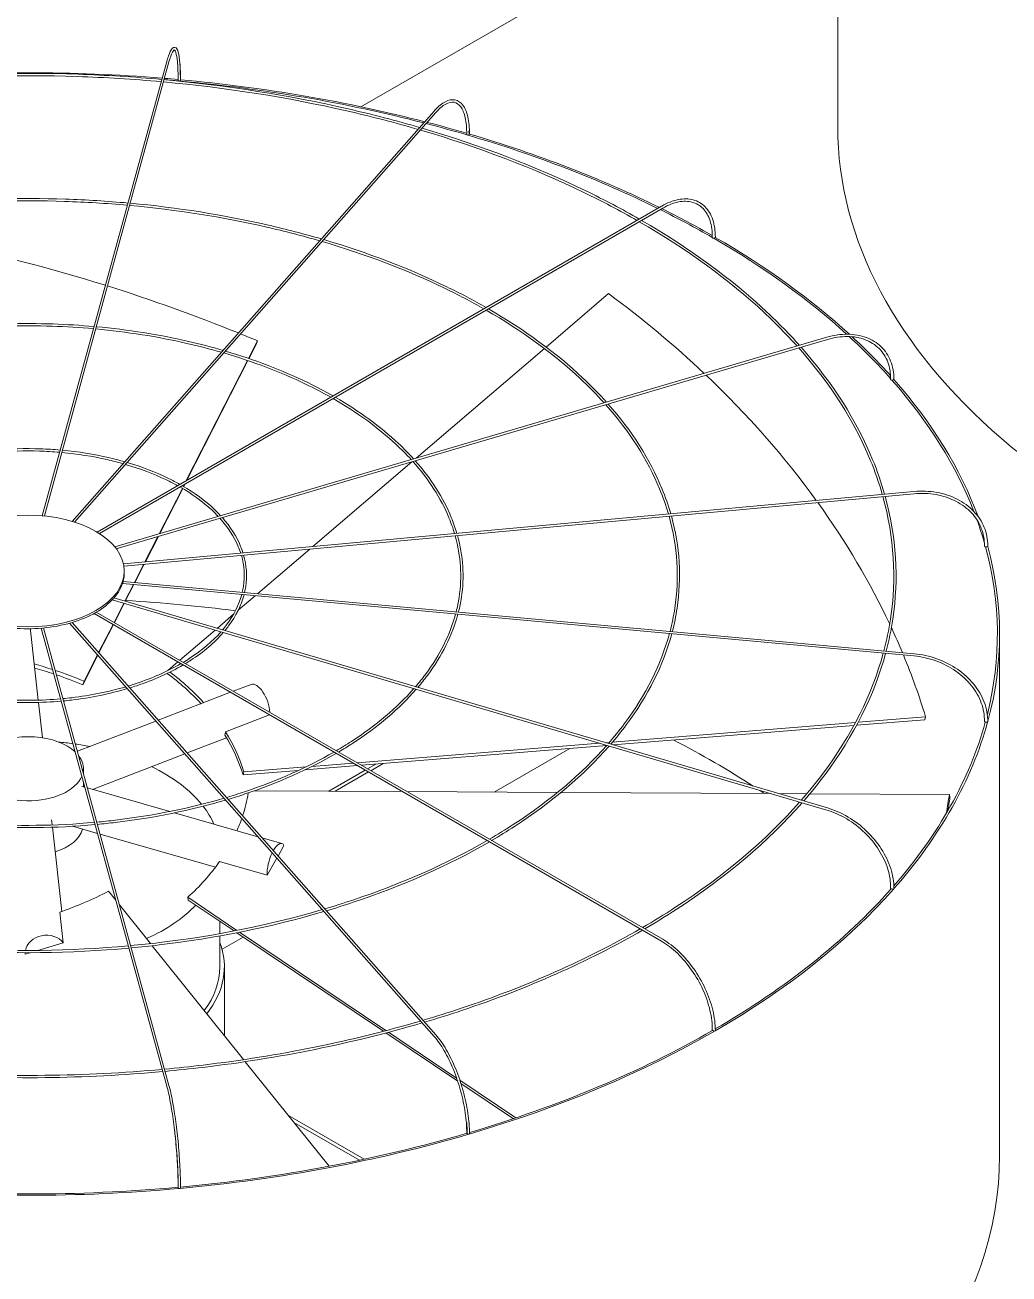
# Model space of a CAD drawing. Header units: millimetres. Extents: x -312439 to 477422, y -331570 to 212570.
# Drawn here: x 398142.4 to 398408, y 106753.4 to 107090.3 of the extents above; entities that cross this region are included whole.
import ezdxf

# ---------------------------------------------------------------- set-up
doc = ezdxf.new("R2010")
doc.units = ezdxf.units.MM

msp = doc.modelspace()

# ---------------------------------------------------------------- linework, layer by layer
at = {"color": 3, "linetype": 'Continuous', "lineweight": 0, "extrusion": (0, 0.816497, 0.57735)}
for p, q in [((398361.742, 107062.852), (398361.742, 107203.592)), ((398361.742, 107142.533), (398233.067, 107068.243)), ((398405.418, 106785.277), (398405.418, 106926.017))]:
    msp.add_line(p, q, dxfattribs=at)
at = {"color": 0, "linetype": 'Continuous', "lineweight": 0, "extrusion": (0, 0.816497, 0.57735)}
for p, q in [((398147.06, 106957.936), (398180.681, 107080.494)), ((398181.272, 107080.332), (398147.679, 106957.877)), ((398252.82, 107067.095), (398155.139, 106956.41)), ((398155.78, 106956.211), (398253.28, 107066.69)), ((398161.889, 106953.5), (398314.206, 107041.44)), ((398162.48, 106953.134), (398314.513, 107040.909)), ((398299.916, 107017.837), (398283.058, 107003.433)), ((398166.65, 106949.541), (398358.817, 107006.071)), ((398167.059, 106949.023), (398358.99, 107005.484)), ((398202.768, 107000.356), (398205.186, 107005.097)), ((398204.816, 107004.13), (398205.186, 107005.097)), ((398204.816, 107004.13), (398202.872, 107000.321)), ((398282.581, 107003.026), (398247.986, 106973.468)), ((398185.952, 106967.392), (398202.487, 106999.805)), ((398202.591, 106999.77), (398186.126, 106967.493)), ((398246.847, 106972.494), (398220.097, 106949.639)), ((398168.995, 106944.966), (398382.294, 106964.471)), ((398178.645, 106953.069), (398184.885, 106965.302)), ((398184.98, 106965.246), (398178.79, 106953.112)), ((398185.164, 106965.849), (398185.44, 106966.39)), ((398185.614, 106966.49), (398185.259, 106965.793)), ((398382.349, 106963.861), (398169.109, 106944.362)), ((398174.781, 106945.495), (398178.262, 106952.318)), ((398178.406, 106952.361), (398174.91, 106945.507)), ((398219.291, 106948.95), (398205.206, 106936.916)), ((398171.956, 106939.957), (398174.452, 106944.85)), ((398174.581, 106944.862), (398172.073, 106939.946)), ((398169.211, 106942.527), (398169.211, 106943.028)), ((398168.727, 106939.637), (398382.294, 106920.108)), ((398382.349, 106920.718), (398168.908, 106940.235)), ((398169.365, 106934.878), (398171.656, 106939.369)), ((398171.774, 106939.358), (398169.472, 106934.846)), ((398358.817, 106878.507), (398165.961, 106935.241)), ((398166.42, 106935.744), (398358.99, 106879.095)), ((398166.446, 106929.155), (398169.082, 106934.322)), ((398169.189, 106934.291), (398166.541, 106929.101)), ((398204.556, 106936.361), (398199.95, 106932.425)), ((398314.206, 106843.139), (398161.039, 106931.57)), ((398161.659, 106931.919), (398314.513, 106843.669)), ((398198.688, 106931.347), (398194.251, 106927.557)), ((398146.798, 106927.596), (398180.681, 106804.085)), ((398147.418, 106927.652), (398181.272, 106804.247)), ((398252.82, 106817.484), (398154.452, 106928.946)), ((398155.103, 106929.134), (398253.28, 106817.889)), ((398162.284, 106920.997), (398166.167, 106928.609)), ((398166.262, 106928.554), (398162.362, 106920.909)), ((398143.898, 106927.013), (398145.992, 106908.18)), ((398193.696, 106927.082), (398184.156, 106918.931)), ((398162.063, 106920.323), (398157.98, 106912.32)), ((398158.351, 106913.287), (398161.985, 106920.411)), ((398183.662, 106918.509), (398180.957, 106916.198)), ((398180.943, 106916.146), (398180.957, 106916.198)), ((398157.98, 106912.32), (398158.351, 106913.287)), ((398203.418, 106912.421), (398198.624, 106910.577)), ((398146.06, 106907.57), (398147.121, 106898.024)), ((398197.889, 106910.295), (398178.359, 106902.782)), ((398196.524, 106899.645), (398208.413, 106904.219)), ((398177.749, 106902.548), (398156.543, 106894.391)), ((398300.96, 106896.852), (398366.521, 106902.155)), ((398366.093, 106901.362), (398301.151, 106896.109)), ((398385.231, 106902.91), (398366.822, 106901.421)), ((398367.245, 106902.213), (398385.437, 106903.685)), ((398385.231, 106902.91), (398385.437, 106903.685)), ((398196.822, 106898.039), (398186.163, 106893.939)), ((398185.553, 106893.705), (398160.604, 106884.108)), ((398232.051, 106891.278), (398297.428, 106896.566)), ((398299.382, 106895.966), (398233.203, 106890.613)), ((398289.423, 106895.161), (398269.041, 106883.394)), ((398299.13, 106896.704), (398300.094, 106896.782)), ((398232.128, 106890.527), (398217.998, 106889.384)), ((398219.858, 106890.292), (398230.976, 106891.192)), ((398237.046, 106890.924), (398234.855, 106889.659)), ((398235.721, 106889.159), (398239.061, 106891.087)), ((398158.169, 106889.681), (398158.169, 106888.462)), ((398216.26, 106889.243), (398201.273, 106888.031)), ((398201.273, 106888.031), (398201.479, 106888.806)), ((398201.479, 106888.806), (398218.194, 106890.158)), ((398234.243, 106889.306), (398224.432, 106883.642)), ((398226.148, 106883.632), (398235.109, 106888.806)), ((398158.569, 106884.689), (398157.779, 106884.915)), ((398158.169, 106886.147), (398158.169, 106884.804)), ((398181.476, 106878.145), (398159.258, 106884.493)), ((398244.244, 106883.531), (398204.348, 106883.753)), ((398286.103, 106883.299), (398245.481, 106883.525)), ((398343.616, 106882.979), (398287.064, 106883.293)), ((398353.388, 106882.924), (398345.828, 106882.966)), ((398391.849, 106882.711), (398354.184, 106882.92)), ((398392.014, 106881.949), (398391.849, 106882.711)), ((398205.289, 106871.342), (398182.753, 106877.78)), ((398149.735, 106874.516), (398149.579, 106875.92)), ((398152.331, 106851.171), (398149.803, 106873.905)), ((398161.991, 106872.214), (398155.195, 106874.156)), ((398193.802, 106863.127), (398162.68, 106872.017)), ((398211.71, 106869.508), (398206.381, 106871.03)), ((398212.305, 106868.946), (398210.701, 106866.136)), ((398207.749, 106860.963), (398194.897, 106864.634)), ((398210.38, 106865.573), (398207.749, 106860.963)), ((398166.929, 106854.215), (398164.972, 106856.655)), ((398186.486, 106854.24), (398186.322, 106855.001)), ((398186.322, 106855.001), (398199.606, 106846.074)), ((398198.855, 106845.928), (398186.486, 106854.24)), ((398152.738, 106842.727), (398151.819, 106850.988)), ((398176.318, 106842.508), (398167.894, 106853.012)), ((398194.993, 106845.209), (398194.993, 106848.523)), ((398194.993, 106836.238), (398194.993, 106844.587)), ((398201.301, 106844.284), (398195.578, 106840.979)), ((398239.128, 106818.864), (398199.575, 106845.444)), ((398200.323, 106845.591), (398239.825, 106819.046)), ((398142.443, 106840.063), (398142.485, 106839.68)), ((398142.485, 106839.68), (398143.774, 106840.063)), ((398145.875, 106840.687), (398152.738, 106842.727)), ((398201.411, 106811.22), (398176.771, 106841.943)), ((398196.218, 106817.695), (398196.218, 106836.238)), ((398259.173, 106805.393), (398239.807, 106818.408)), ((398240.502, 106818.591), (398258.885, 106806.238)), ((398224.483, 106782.451), (398201.854, 106810.667)), ((398259.772, 106805.641), (398274.864, 106795.5)), ((398274.218, 106795.283), (398260.046, 106804.807)), ((398233.931, 106784.35), (398213.499, 106796.147)), ((398214.993, 106794.284), (398232.664, 106784.082))]:
    msp.add_line(p, q, dxfattribs=at)
at = {"color": 0, "linetype": 'Continuous', "lineweight": 0}
for centre, major_axis, ratio, start_param, end_param in [((398143.193, 106926.017), (-262.225, 0), 0.5773503, 4.5737285, 4.8518651), ((398143.193, 106926.017), (-261.613, 0), 0.5773503, 4.556469, 4.5713736), ((398143.193, 106926.017), (-262.225, 0), 0.5773503, 4.5571855, 4.5713361), ((398184.082, 107075.524), (0.306, 0), 0.5773503, 5.7174869, 6.2831853), ((398143.193, 106926.017), (-262.225, 0), 0.5773503, 4.2917243, 4.5546375), ((398184.034, 107075.349), (0.306, -0.001), 0.5647458, 3.1415927, 4.5569919), ((398184.034, 107075.349), (0.306, -0.001), 0.5647458, 4.5569919, 6.1277883), ((398143.193, 106926.017), (-261.613, 0), 0.5773503, 4.2918428, 4.5551023), ((398143.193, 106926.017), (-261.613, 0), 0.5773503, 4.242585, 4.2890574), ((398143.193, 106926.017), (-262.225, 0), 0.5773503, 4.2438111, 4.2889455), ((398261.924, 107060.737), (0.306, -0.003), 0.5659728, 3.1415927, 4.2460434), ((398261.924, 107060.737), (0.306, -0.003), 0.5659728, 4.2460434, 5.8168397), ((398143.193, 106926.017), (-261.613, 0), 0.5773503, 4.0051997, 4.2408431), ((398262.063, 107060.895), (0.306, 0), 0.5773503, 5.290332, 6.2831853), ((398143.193, 106926.017), (-262.225, 0), 0.5773503, 4.0050166, 4.2406095), ((398143.193, 106926.017), (-261.613, 0), 0.5773503, 3.9286416, 4.0018792), ((398143.193, 106926.017), (-262.225, 0), 0.5773503, 3.9309746, 4.001704), ((398143.564, 106884.3), (-236.033, 90.421), 0.5343599, 4.8289255, 5.0170065), ((398328.181, 107032.945), (0.306, -0.004), 0.5683066, 3.1415927, 3.9346429), ((398328.181, 107032.945), (0.306, -0.004), 0.5683066, 3.9346429, 5.5054392), ((398143.193, 106926.017), (-261.613, 0), 0.5773503, 3.7066773, 3.9265771), ((398328.398, 107033.07), (-0.306, 0), 0.5773503, 1.8326303, 3.1415927), ((398143.193, 106926.017), (-262.225, 0), 0.5773503, 3.705131, 3.9265633), ((398143.564, 106884.3), (-236.033, 90.421), 0.5343599, 4.6778989, 4.8264893), ((398143.399, 106884.108), (244.29, -64.884), 0.7560981, 0.9482496, 1.0897919), ((398143.564, 106884.3), (-236.033, 90.421), 0.5343599, 4.655659, 4.6753292), ((398143.193, 106926.017), (-261.613, 0), 0.5773503, 3.6151503, 3.7017035), ((398143.193, 106926.017), (-262.225, 0), 0.5773503, 3.6198551, 3.6998544), ((398143.399, 106884.108), (244.29, -64.884), 0.7560981, 0.7473423, 0.9452164), ((398376.32, 106994.691), (-0.306, 0.005), 0.5715189, 0, 0.4809344), ((398376.593, 106994.771), (-0.306, 0), 0.5773503, 1.5184711, 3.1415927), ((398143.193, 106926.017), (-262.225, 0), 0.5773503, 3.3525846, 3.6125039), ((398376.32, 106994.691), (-0.306, 0.005), 0.5715189, 0.4809344, 2.0517307), ((398143.193, 106926.017), (-261.613, 0), 0.5773503, 3.3623861, 3.6122993), ((398143.399, 106884.108), (244.29, -64.884), 0.7560981, 0.5676523, 0.7441319), ((398143.193, 106926.017), (-261.613, 0), 0.5773503, 3.3053341, 3.3466211), ((398401.628, 106949.721), (-0.306, 0.006), 0.5752952, 0, 0.1678974), ((398401.628, 106949.721), (-0.306, 0.006), 0.5752952, 0.1678974, 1.7386937), ((398143.193, 106926.017), (-261.613, 0), 0.5773503, 2.9976529, 3.2980059), ((398401.931, 106949.749), (-0.306, 0), 0.5773503, 1.2043118, 3.1415927), ((398143.193, 106926.017), (-262.225, 0), 0.5773503, 2.9856485, 3.2984345), ((398143.085, 106942.527), (-26.126, 0), 0.5773503, 2.9880814, 3.1415927), ((398143.085, 106942.527), (-26.126, 0), 0.5773503, 2.6739221, 2.9809447), ((398143.085, 106942.527), (-26.126, 0), 0.5773503, 2.3597628, 2.6667854), ((398143.193, 106784.777), (-261.613, 0), 0.5773503, 4.4965959, 4.611374), ((398143.085, 106942.527), (-26.126, 0), 0.5773503, 2.0456036, 2.3526262), ((398143.085, 106942.527), (-26.126, 0), 0.5773503, 1.417285, 1.7243076), ((398138.404, 106926.402), (-5.494, -0.611), 0.8148193, 3.1415927, 3.239858), ((398143.085, 106942.527), (-26.126, 0), 0.5773503, 1.7314443, 2.0384669), ((398143.399, 106884.108), (244.29, -64.884), 0.7560981, 0.5274276, 0.562586), ((398143.564, 106884.3), (56.639, -21.698), 0.5343599, 1.6636456, 1.7494756), ((398143.399, 106884.108), (244.29, -64.884), 0.7560981, 0.4379774, 0.5241031), ((398143.193, 106883.333), (-56.639, 21.698), 0.5343599, 4.7930664, 4.8825345), ((398143.564, 106884.3), (56.639, -21.698), 0.5343599, 1.5140664, 1.6514841), ((398143.193, 106883.333), (-56.639, 21.698), 0.5343599, 4.655659, 4.78086), ((398143.193, 106883.333), (58.621, -15.57), 0.7560981, 0.8715668, 1.0888975), ((398143.399, 106884.108), (58.621, -15.57), 0.7560981, 1.0889957, 1.0897919), ((398143.399, 106884.108), (58.621, -15.57), 0.7560981, 0.8588781, 1.0770864), ((398205.402, 106907.262), (-1.984, 5.159), 0.4527097, 4.0715694, 6.2831853), ((398143.193, 106926.017), (-261.613, 0), 0.5773503, 2.6753447, 2.9836943), ((398143.193, 106926.017), (-262.225, 0), 0.5773503, 2.6707914, 2.9843582), ((398401.628, 106902.437), (-0.306, 0.006), 0.5792658, 0, 1.4246091), ((398401.931, 106902.409), (-0.306, 0), 0.5773503, 0.8901525, 3.1415927), ((398143.193, 106889.681), (-14.976, 0), 0.5773503, 3.6916997, 5.4977871), ((398143.193, 106883.333), (58.621, -15.57), 0.7560981, 0.4379774, 0.6726233), ((398143.399, 106884.108), (58.621, -15.57), 0.7560981, 0.4379774, 0.6748983), ((398143.193, 106784.777), (-261.613, 0), 0.5773503, 3.867145, 3.9833748), ((398143.193, 106867.368), (-51.8, 0), 0.5773503, 4.4755897, 4.5522282), ((398143.193, 106867.368), (-51.8, 0), 0.5773503, 4.3841689, 4.46244), ((398143.193, 106889.681), (-14.976, 0), 0.5773503, 3.0357663, 3.5615783), ((398143.193, 106867.368), (-51.8, 0), 0.5773503, 3.5810046, 4.0125195), ((398143.193, 106889.681), (-14.976, 0), 0.5773503, 0.1968015, 2.9056449), ((398143.193, 106784.777), (-261.613, 0), 0.5773503, 3.8494737, 3.8569689), ((398143.029, 106884.094), (59.282, 12.821), 0.7719474, 5.8595474, 5.99043), ((398143.029, 106884.094), (247.048, 53.431), 0.7719474, 5.9775334, 6.0030301), ((398143.193, 106883.333), (247.048, 53.431), 0.7719474, 5.9850347, 6.0030301), ((398143.193, 106867.368), (-51.8, 0), 0.5773503, 3.3906549, 3.5616615), ((398143.029, 106884.094), (59.282, 12.821), 0.7719474, 5.7736505, 5.8452628), ((398143.193, 106874.773), (-14.976, 0), 0.5773503, 2.0838772, 2.9778132), ((398210.191, 106864.193), (1.518, 5.315), 0.3621096, 5.9116388, 7.2697762), ((398210.191, 106864.193), (1.518, 5.315), 0.3621096, 1.1204156, 2.3231422), ((398143.029, 106884.094), (59.282, 12.821), 0.7719474, 5.3512156, 5.5881365), ((398142.823, 106884.273), (-56.425, -22.248), 0.5660586, 1.5074553, 1.7443762), ((398143.193, 106926.017), (-262.225, 0), 0.5773503, 2.0421116, 2.6702774), ((398143.193, 106926.017), (-261.613, 0), 0.5773503, 2.358999, 2.669365), ((398376.32, 106857.467), (-0.306, 0.005), 0.5830421, 0, 1.1094484), ((398376.593, 106857.387), (-0.306, 0), 0.5773503, 0.5759933, 3.1415927), ((398143.193, 106867.368), (-51.8, 0), 0.5773503, 2.2375498, 2.6358707), ((398147.982, 106840.264), (5.494, 0.611), 0.8148193, 0.440938, 2.9148909), ((398147.982, 106840.264), (5.494, 0.611), 0.8148193, 3.0505707, 3.1356266), ((398143.193, 106836.238), (-53.025, 0), 0.5773503, 2.7158894, 3.3569527), ((398143.193, 106836.238), (-51.8, 0), 0.5773503, 2.7364581, 3.1415927), ((398143.193, 106926.017), (-261.613, 0), 0.5773503, 2.0437737, 2.355024), ((398328.181, 106819.214), (-0.306, 0.004), 0.5862544, 0, 0.7932918), ((398328.398, 106819.089), (-0.306, 0), 0.5773503, 0.261834, 3.1415927), ((398143.193, 106926.017), (-262.225, 0), 0.5773503, 1.7280308, 2.0415976), ((398143.193, 106926.017), (-261.613, 0), 0.5773503, 1.7289191, 2.0406845), ((398261.924, 106791.421), (-0.306, 0.003), 0.5885883, 0, 0.4763277), ((398262.063, 106791.263), (-0.306, 0), 0.5773503, 0, 3.1415927), ((398143.193, 106926.017), (-262.225, 0), 0.5773503, 1.4139544, 1.727034), ((398143.193, 106926.017), (-261.613, 0), 0.5773503, 1.41439, 1.726367), ((398184.034, 106776.809), (-0.306, 0.001), 0.5898153, 0, 0.1588369), ((398184.082, 106776.634), (-0.306, 0), 0.5773503, 0, 3.1415927)]:
    msp.add_ellipse(centre, major_axis=major_axis, ratio=ratio, start_param=start_param, end_param=end_param, dxfattribs=at)
at = {"color": 3, "linetype": 'Continuous', "lineweight": 0}
for centre, start_param, end_param in [((398623.967, 107062.852), 0, 2.3561945), ((398143.193, 106785.277), 0, 2.3561945), ((398143.193, 106785.277), 2.3561945, 3.1415927)]:
    msp.add_ellipse(centre, major_axis=(-262.225, 0), ratio=0.5773503, start_param=start_param, end_param=end_param, dxfattribs=at)
at = {"color": 0, "linetype": 'Continuous', "lineweight": 0}
msp.add_ellipse((398143.085, 106943.028), major_axis=(-26.126, 0), ratio=0.5773503, dxfattribs=at)
for points, knots in [([(398184.388, 107075.524), (398184.388, 107077.227), (398184.337, 107078.744), (398184.134, 107081.263), (398183.984, 107082.262), (398183.583, 107083.684), (398183.357, 107084.199), (398182.572, 107084.314), (398182.324, 107084.167), (398181.772, 107083.582), (398181.465, 107082.927), (398180.985, 107081.545), (398180.833, 107081.048), (398180.681, 107080.494)], [4.712389, 4.712389, 4.712389, 4.712389, 5.0265482, 5.0265482, 5.3407075, 5.3407075, 5.6548668, 5.6548668, 5.8236028, 5.8236028, 6.1377621, 6.1377621, 6.2831853, 6.2831853, 6.2831853, 6.2831853]), ([(398181.272, 107080.332), (398181.59, 107081.492), (398181.909, 107082.383), (398182.465, 107083.464), (398182.715, 107083.614), (398182.741, 107083.614), (398182.946, 107083.465), (398183.298, 107082.301), (398183.443, 107081.451), (398183.653, 107079.207), (398183.715, 107077.777), (398183.728, 107075.889), (398183.729, 107075.622), (398183.728, 107075.35)], [0, 0, 0, 0, 0.3152669, 0.3152669, 0.6094726, 0.6094726, 0.9267406, 0.9267406, 1.2208373, 1.2208373, 1.5356304, 1.5356304, 1.5863402, 1.5863402, 1.5863402, 1.5863402]), ([(398184.006, 107081.66), (398184.016, 107081.599), (398184.024, 107081.537), (398184.176, 107080.45), (398184.271, 107079.147), (398184.334, 107076.909), (398184.343, 107076.149), (398184.34, 107075.349)], [1.10131175, 1.10131175, 1.10131175, 1.10131175, 1.12076762, 1.12076762, 1.43803566, 1.43803566, 1.5863026, 1.5863026, 1.5863026, 1.5863026]), ([(398179.342, 107075.613), (398171.847, 107076.291), (398164.296, 107076.759), (398140.068, 107077.575), (398123.31, 107077.104), (398106.828, 107075.613)], [5.342386, 5.342386, 5.342386, 5.342386, 5.43953692, 5.43953692, 5.65318828, 5.65318828, 5.65318828, 5.65318828]), ([(398179.178, 107075.013), (398171.659, 107075.691), (398164.084, 107076.157), (398139.965, 107076.956), (398123.343, 107076.488), (398106.992, 107075.013)], [5.34285963, 5.34285963, 5.34285963, 5.34285963, 5.44045758, 5.44045758, 5.65271466, 5.65271466, 5.65271466, 5.65271466]), ([(398248.905, 107062.658), (398242.617, 107064.496), (398236.186, 107066.17), (398213.646, 107071.344), (398196.954, 107073.993), (398179.962, 107075.557)], [5.02911205, 5.02911205, 5.02911205, 5.02911205, 5.11935362, 5.11935362, 5.33970837, 5.33970837, 5.33970837, 5.33970837]), ([(398248.457, 107062.151), (398242.179, 107063.98), (398235.758, 107065.645), (398213.308, 107070.779), (398196.701, 107073.406), (398179.797, 107074.957)], [5.03043397, 5.03043397, 5.03043397, 5.03043397, 5.12064091, 5.12064091, 5.34017784, 5.34017784, 5.34017784, 5.34017784]), ([(398262.369, 107060.895), (398262.369, 107062.61), (398262.219, 107064.159), (398261.622, 107066.785), (398261.178, 107067.863), (398259.997, 107069.448), (398259.248, 107069.954), (398257.608, 107070.239), (398256.748, 107070.065), (398254.935, 107069.145), (398253.97, 107068.359), (398252.946, 107067.236), (398252.883, 107067.166), (398252.82, 107067.095)], [4.712389, 4.712389, 4.712389, 4.712389, 5.0265482, 5.0265482, 5.3407075, 5.3407075, 5.6548668, 5.6548668, 5.9484515, 5.9484515, 6.2626108, 6.2626108, 6.2831853, 6.2831853, 6.2831853, 6.2831853]), ([(398253.28, 107066.69), (398254.194, 107067.725), (398255.102, 107068.491), (398256.785, 107069.413), (398257.551, 107069.569), (398258.892, 107069.334), (398259.489, 107068.94), (398260.516, 107067.542), (398260.933, 107066.537), (398261.485, 107064.034), (398261.625, 107062.543), (398261.619, 107060.836), (398261.618, 107060.788), (398261.618, 107060.74)], [0, 0, 0, 0, 0.3146448, 0.3146448, 0.6289116, 0.6289116, 0.9461796, 0.9461796, 1.2634477, 1.2634477, 1.5772832, 1.5772832, 1.5863402, 1.5863402, 1.5863402, 1.5863402]), ([(398308.171, 107037.956), (398303.557, 107040.601), (398298.752, 107043.135), (398280.203, 107052.131), (398265.336, 107057.818), (398249.553, 107062.468)], [4.71590946, 4.71590946, 4.71590946, 4.71590946, 4.79913358, 4.79913358, 5.02600568, 5.02600568, 5.02600568, 5.02600568]), ([(398307.557, 107037.601), (398302.955, 107040.23), (398298.163, 107042.749), (398279.664, 107051.688), (398264.841, 107057.341), (398249.106, 107061.961)], [4.71777189, 4.71777189, 4.71777189, 4.71777189, 4.80086127, 4.80086127, 5.02732174, 5.02732174, 5.02732174, 5.02732174]), ([(398262.221, 107061.75), (398262.227, 107061.545), (398262.23, 107061.338), (398262.232, 107060.999), (398262.231, 107060.868), (398262.23, 107060.737)], [7.805980691, 7.805980691, 7.805980691, 7.805980691, 7.845140151, 7.845140151, 7.869416781, 7.869416781, 7.869416781, 7.869416781]), ([(398170.199, 107042.285), (398164.616, 107042.788), (398158.99, 107043.136), (398140.872, 107043.748), (398128.319, 107043.398), (398115.971, 107042.285)], [5.34296141, 5.34296141, 5.34296141, 5.34296141, 5.43938168, 5.43938168, 5.65261288, 5.65261288, 5.65261288, 5.65261288]), ([(398170.035, 107041.685), (398164.428, 107042.188), (398158.778, 107042.534), (398140.77, 107043.13), (398128.352, 107042.781), (398116.135, 107041.685)], [5.34359392, 5.34359392, 5.34359392, 5.34359392, 5.44060854, 5.44060854, 5.65198037, 5.65198037, 5.65198037, 5.65198037]), ([(398222.372, 107032.593), (398217.708, 107033.953), (398212.94, 107035.193), (398196.089, 107039.064), (398183.567, 107041.053), (398170.819, 107042.229)], [5.03001504, 5.03001504, 5.03001504, 5.03001504, 5.11913743, 5.11913743, 5.33939405, 5.33939405, 5.33939405, 5.33939405]), ([(398328.704, 107033.07), (398328.704, 107034.795), (398328.468, 107036.39), (398327.534, 107039.169), (398326.836, 107040.353), (398325.037, 107042.173), (398323.939, 107042.809), (398321.471, 107043.461), (398320.104, 107043.478), (398317.239, 107042.909), (398315.74, 107042.321), (398314.233, 107041.455), (398314.22, 107041.448), (398314.206, 107041.44)], [3.1415927, 3.1415927, 3.1415927, 3.1415927, 3.4557519, 3.4557519, 3.7699112, 3.7699112, 4.0826965, 4.0826965, 4.3954482, 4.3954482, 4.7096075, 4.7096075, 4.712389, 4.712389, 4.712389, 4.712389]), ([(398314.513, 107040.909), (398315.95, 107041.74), (398317.382, 107042.3), (398320.081, 107042.835), (398321.348, 107042.81), (398323.599, 107042.197), (398324.586, 107041.609), (398326.209, 107039.916), (398326.844, 107038.807), (398327.689, 107036.16), (398327.898, 107034.622), (398327.875, 107032.949)], [1.5707963, 1.5707963, 1.5707963, 1.5707963, 1.8880644, 1.8880644, 2.2053324, 2.2053324, 2.5226004, 2.5226004, 2.8398685, 2.8398685, 3.1571365, 3.1571365, 3.1571365, 3.1571365]), ([(398221.924, 107032.086), (398217.271, 107033.437), (398212.513, 107034.668), (398195.751, 107038.499), (398183.314, 107040.466), (398170.654, 107041.629)], [5.03177949, 5.03177949, 5.03177949, 5.03177949, 5.12085286, 5.12085286, 5.34001919, 5.34001919, 5.34001919, 5.34001919]), ([(398350.749, 107003.698), (398348.013, 107006.751), (398345.074, 107009.744), (398332.392, 107021.579), (398321.034, 107029.848), (398308.172, 107037.249)], [4.40451603, 4.40451603, 4.40451603, 4.40451603, 4.48100319, 4.48100319, 4.71406654, 4.71406654, 4.71406654, 4.71406654]), ([(398351.4, 107003.889), (398348.667, 107006.951), (398345.733, 107009.953), (398333.044, 107021.849), (398321.668, 107030.162), (398308.785, 107037.603)], [4.40270972, 4.40270972, 4.40270972, 4.40270972, 4.47899466, 4.47899466, 4.71221436, 4.71221436, 4.71221436, 4.71221436]), ([(398266.233, 107013.743), (398262.841, 107015.673), (398259.312, 107017.524), (398245.503, 107024.193), (398234.381, 107028.432), (398222.573, 107031.896)], [4.7196458, 4.7196458, 4.7196458, 4.7196458, 4.80114658, 4.80114658, 5.02763075, 5.02763075, 5.02763075, 5.02763075]), ([(398266.848, 107014.097), (398263.443, 107016.044), (398259.902, 107017.91), (398246.042, 107024.636), (398234.876, 107028.91), (398223.021, 107032.403)], [4.71715813, 4.71715813, 4.71715813, 4.71715813, 4.79884427, 4.79884427, 5.02587671, 5.02587671, 5.02587671, 5.02587671]), ([(398298.682, 106988.381), (398296.672, 106990.612), (398294.517, 106992.8), (398285.05, 107001.629), (398276.515, 107007.836), (398266.849, 107013.391)], [4.40671458, 4.40671458, 4.40671458, 4.40671458, 4.48133637, 4.48133637, 4.71470569, 4.71470569, 4.71470569, 4.71470569]), ([(398299.333, 106988.573), (398297.327, 106990.813), (398295.177, 106993.009), (398285.701, 107001.898), (398277.148, 107008.15), (398267.462, 107013.745)], [4.40429576, 4.40429576, 4.40429576, 4.40429576, 4.47865981, 4.47865981, 4.7122362, 4.7122362, 4.7122362, 4.7122362]), ([(398161.059, 107008.968), (398157.386, 107009.297), (398153.685, 107009.525), (398141.676, 107009.932), (398133.326, 107009.703), (398125.11, 107008.968)], [5.34408303, 5.34408303, 5.34408303, 5.34408303, 5.43906993, 5.43906993, 5.65149126, 5.65149126, 5.65149126, 5.65149126]), ([(398160.895, 107008.368), (398157.198, 107008.697), (398153.474, 107008.923), (398141.573, 107009.314), (398133.359, 107009.087), (398125.275, 107008.368)], [5.34503474, 5.34503474, 5.34503474, 5.34503474, 5.44090812, 5.44090812, 5.65053954, 5.65053954, 5.65053954, 5.65053954]), ([(398195.399, 107002.03), (398192.367, 107002.904), (398189.27, 107003.703), (398178.196, 107006.23), (398169.929, 107007.538), (398161.514, 107008.312)], [5.03439168, 5.03439168, 5.03439168, 5.03439168, 5.12127422, 5.12127422, 5.3396756, 5.3396756, 5.3396756, 5.3396756]), ([(398195.847, 107002.537), (398192.805, 107003.421), (398189.698, 107004.227), (398178.534, 107006.795), (398170.182, 107008.125), (398161.679, 107008.912)], [5.03173968, 5.03173968, 5.03173968, 5.03173968, 5.11870396, 5.11870396, 5.33874043, 5.33874043, 5.33874043, 5.33874043]), ([(398376.899, 106994.771), (398376.899, 106996.504), (398376.6, 106998.154), (398375.424, 107001.123), (398374.548, 107002.442), (398372.307, 107004.609), (398370.943, 107005.457), (398367.872, 107006.598), (398366.165, 107006.892), (398362.577, 107006.905), (398360.695, 107006.624), (398358.817, 107006.071)], [4.712389, 4.712389, 4.712389, 4.712389, 5.0265482, 5.0265482, 5.3407075, 5.3407075, 5.6548668, 5.6548668, 5.969026, 5.969026, 6.2831853, 6.2831853, 6.2831853, 6.2831853]), ([(398358.99, 107005.484), (398360.806, 107006.018), (398362.618, 107006.285), (398366.053, 107006.262), (398367.674, 107005.972), (398370.567, 107004.872), (398371.837, 107004.062), (398373.912, 107002.004), (398374.716, 107000.755), (398375.781, 106997.932), (398376.042, 106996.357), (398376.014, 106994.696)], [0, 0, 0, 0, 0.317268, 0.317268, 0.6345361, 0.6345361, 0.9518041, 0.9518041, 1.2690722, 1.2690722, 1.5863402, 1.5863402, 1.5863402, 1.5863402]), ([(398224.919, 106989.89), (398222.734, 106991.124), (398220.465, 106992.309), (398211.344, 106996.709), (398203.925, 106999.533), (398196.049, 107001.841)], [4.72327264, 4.72327264, 4.72327264, 4.72327264, 4.80171455, 4.80171455, 5.02817129, 5.02817129, 5.02817129, 5.02817129]), ([(398225.534, 106990.245), (398223.337, 106991.495), (398221.055, 106992.696), (398211.883, 106997.151), (398204.42, 107000.011), (398196.496, 107002.347)], [4.71952861, 4.71952861, 4.71952861, 4.71952861, 4.7982649, 4.7982649, 5.02554265, 5.02554265, 5.02554265, 5.02554265]), ([(398373.751, 106963.69), (398372.863, 106966.798), (398371.787, 106969.889), (398366.208, 106983.426), (398359.707, 106993.602), (398351.2, 107003.192)], [4.09036759, 4.09036759, 4.09036759, 4.09036759, 4.16055829, 4.16055829, 4.40029723, 4.40029723, 4.40029723, 4.40029723]), ([(398374.371, 106963.746), (398373.486, 106966.865), (398372.411, 106969.966), (398366.838, 106983.556), (398360.342, 106993.766), (398351.849, 107003.383)], [4.08953528, 4.08953528, 4.08953528, 4.08953528, 4.15944113, 4.15944113, 4.39851052, 4.39851052, 4.39851052, 4.39851052]), ([(398246.622, 106973.066), (398245.336, 106974.478), (398243.963, 106975.865), (398237.71, 106981.687), (398232.002, 106985.831), (398225.535, 106989.539)], [4.41096312, 4.41096312, 4.41096312, 4.41096312, 4.4820009, 4.4820009, 4.71586354, 4.71586354, 4.71586354, 4.71586354]), ([(398247.274, 106973.258), (398245.992, 106974.679), (398244.623, 106976.073), (398238.361, 106981.957), (398232.635, 106986.146), (398226.148, 106989.892)], [4.40730528, 4.40730528, 4.40730528, 4.40730528, 4.47799052, 4.47799052, 4.71216027, 4.71216027, 4.71216027, 4.71216027]), ([(398316.661, 106958.469), (398316.008, 106960.741), (398315.221, 106963), (398311.062, 106973.153), (398306.174, 106980.834), (398299.783, 106988.067)], [4.09145544, 4.09145544, 4.09145544, 4.09145544, 4.15925512, 4.15925512, 4.39870409, 4.39870409, 4.39870409, 4.39870409]), ([(398316.04, 106958.412), (398315.385, 106960.674), (398314.597, 106962.923), (398310.432, 106973.023), (398305.539, 106980.67), (398299.134, 106987.876)], [4.09258463, 4.09258463, 4.09258463, 4.09258463, 4.16074385, 4.16074385, 4.40108815, 4.40108815, 4.40108815, 4.40108815]), ([(398151.92, 106975.651), (398150.157, 106975.805), (398148.381, 106975.914), (398142.48, 106976.117), (398138.333, 106976.008), (398134.25, 106975.651)], [5.34742678, 5.34742678, 5.34742678, 5.34742678, 5.43812478, 5.43812478, 5.64814751, 5.64814751, 5.64814751, 5.64814751]), ([(398151.755, 106975.051), (398149.968, 106975.205), (398148.17, 106975.312), (398142.377, 106975.499), (398138.366, 106975.392), (398134.415, 106975.051)], [5.34934775, 5.34934775, 5.34934775, 5.34934775, 5.44178794, 5.44178794, 5.64622654, 5.64622654, 5.64622654, 5.64622654]), ([(398168.872, 106971.972), (398167.464, 106972.371), (398166.028, 106972.736), (398160.641, 106973.961), (398156.544, 106974.609), (398152.375, 106974.995)], [5.04221465, 5.04221465, 5.04221465, 5.04221465, 5.12251796, 5.12251796, 5.33864709, 5.33864709, 5.33864709, 5.33864709]), ([(398169.321, 106972.481), (398167.903, 106972.888), (398166.456, 106973.262), (398160.979, 106974.526), (398156.797, 106975.196), (398152.539, 106975.595)], [5.03687901, 5.03687901, 5.03687901, 5.03687901, 5.11739529, 5.11739529, 5.33679188, 5.33679188, 5.33679188, 5.33679188]), ([(398183.6, 106966.035), (398182.625, 106966.574), (398181.618, 106967.093), (398177.186, 106969.224), (398173.469, 106970.634), (398169.524, 106971.785)], [4.73414686, 4.73414686, 4.73414686, 4.73414686, 4.80339703, 4.80339703, 5.02979007, 5.02979007, 5.02979007, 5.02979007]), ([(398184.218, 106966.391), (398183.23, 106966.946), (398182.209, 106967.48), (398177.725, 106969.667), (398173.964, 106971.111), (398169.971, 106972.292)], [4.72658474, 4.72658474, 4.72658474, 4.72658474, 4.79652126, 4.79652126, 5.0245472, 5.0245472, 5.0245472, 5.0245472]), ([(398258.33, 106953.135), (398257.909, 106954.554), (398257.408, 106955.965), (398254.656, 106962.627), (398251.375, 106967.742), (398247.076, 106972.562)], [4.09685918, 4.09685918, 4.09685918, 4.09685918, 4.16111414, 4.16111414, 4.40251946, 4.40251946, 4.40251946, 4.40251946]), ([(398258.952, 106953.192), (398258.532, 106954.621), (398258.033, 106956.041), (398255.286, 106962.757), (398252.01, 106967.907), (398247.726, 106972.753)], [4.09510983, 4.09510983, 4.09510983, 4.09510983, 4.15888353, 4.15888353, 4.39893942, 4.39893942, 4.39893942, 4.39893942]), ([(398194.555, 106957.75), (398193.998, 106958.344), (398193.409, 106958.928), (398190.37, 106961.745), (398187.488, 106963.826), (398184.222, 106965.686)], [4.42373247, 4.42373247, 4.42373247, 4.42373247, 4.48397953, 4.48397953, 4.71933502, 4.71933502, 4.71933502, 4.71933502]), ([(398195.212, 106957.943), (398194.657, 106958.545), (398194.071, 106959.137), (398191.022, 106962.015), (398188.122, 106964.141), (398184.835, 106966.04)], [4.41624247, 4.41624247, 4.41624247, 4.41624247, 4.47598634, 4.47598634, 4.71193426, 4.71193426, 4.71193426, 4.71193426]), ([(398402.237, 106949.749), (398402.237, 106951.485), (398401.904, 106953.193), (398400.605, 106956.379), (398399.639, 106957.857), (398397.175, 106960.435), (398395.676, 106961.536), (398392.296, 106963.257), (398390.415, 106963.877), (398386.454, 106964.579), (398384.373, 106964.661), (398382.294, 106964.471)], [4.712389, 4.712389, 4.712389, 4.712389, 5.0265482, 5.0265482, 5.3407075, 5.3407075, 5.6548668, 5.6548668, 5.969026, 5.969026, 6.2831853, 6.2831853, 6.2831853, 6.2831853]), ([(398374.182, 106921.464), (398374.938, 106924.32), (398375.534, 106927.19), (398377.636, 106941.068), (398376.946, 106952.185), (398373.92, 106963.09)], [3.77541609, 3.77541609, 3.77541609, 3.77541609, 3.83978539, 3.83978539, 4.08585643, 4.08585643, 4.08585643, 4.08585643]), ([(398374.801, 106921.408), (398375.555, 106924.271), (398376.149, 106927.148), (398378.246, 106941.064), (398377.558, 106952.215), (398374.539, 106963.147)], [3.77616248, 3.77616248, 3.77616248, 3.77616248, 3.84020832, 3.84020832, 4.08505688, 4.08505688, 4.08505688, 4.08505688]), ([(398382.349, 106963.861), (398384.365, 106964.045), (398386.379, 106963.963), (398390.203, 106963.275), (398392.012, 106962.669), (398395.243, 106960.998), (398396.665, 106959.934), (398398.984, 106957.455), (398399.881, 106956.041), (398401.065, 106953.003), (398401.353, 106951.379), (398401.322, 106949.727)], [0, 0, 0, 0, 0.317268, 0.317268, 0.6345361, 0.6345361, 0.9518041, 0.9518041, 1.2690722, 1.2690722, 1.5863402, 1.5863402, 1.5863402, 1.5863402]), ([(398316.478, 106926.741), (398317.019, 106928.815), (398317.449, 106930.898), (398319.019, 106941.257), (398318.495, 106949.614), (398316.21, 106957.813)], [3.77736844, 3.77736844, 3.77736844, 3.77736844, 3.83971259, 3.83971259, 4.08656564, 4.08656564, 4.08656564, 4.08656564]), ([(398317.096, 106926.685), (398317.636, 106928.765), (398318.064, 106930.856), (398319.629, 106941.253), (398319.107, 106949.644), (398316.83, 106957.87)], [3.77834287, 3.77834287, 3.77834287, 3.77834287, 3.84027623, 3.84027623, 4.08549455, 4.08549455, 4.08549455, 4.08549455]), ([(398200.614, 106947.857), (398200.43, 106948.433), (398200.22, 106949.006), (398198.881, 106952.231), (398197.211, 106954.815), (398195.018, 106957.247)], [4.10975269, 4.10975269, 4.10975269, 4.10975269, 4.16221832, 4.16221832, 4.40682155, 4.40682155, 4.40682155, 4.40682155]), ([(398201.239, 106947.915), (398201.055, 106948.5), (398200.846, 106949.083), (398199.511, 106952.362), (398197.846, 106954.979), (398195.668, 106957.439)], [4.10592526, 4.10592526, 4.10592526, 4.10592526, 4.15777238, 4.15777238, 4.39963811, 4.39963811, 4.39963811, 4.39963811]), ([(398258.769, 106932.018), (398259.099, 106933.313), (398259.363, 106934.614), (398260.401, 106941.454), (398260.045, 106947.048), (398258.503, 106952.536)], [3.78111281, 3.78111281, 3.78111281, 3.78111281, 3.83956511, 3.83956511, 4.08781837, 4.08781837, 4.08781837, 4.08781837]), ([(398259.387, 106931.962), (398259.715, 106933.264), (398259.978, 106934.572), (398261.012, 106941.449), (398260.657, 106947.078), (398259.123, 106952.593)], [3.78251471, 3.78251471, 3.78251471, 3.78251471, 3.8404098, 3.8404098, 4.0861992, 4.0861992, 4.0861992, 4.0861992]), ([(398201.055, 106937.296), (398201.176, 106937.812), (398201.277, 106938.329), (398201.783, 106941.65), (398201.595, 106944.481), (398200.796, 106947.259)], [3.79241111, 3.79241111, 3.79241111, 3.79241111, 3.83910744, 3.83910744, 4.09159713, 4.09159713, 4.09159713, 4.09159713]), ([(398201.671, 106937.239), (398201.792, 106937.762), (398201.891, 106938.287), (398202.394, 106941.646), (398202.207, 106944.512), (398201.417, 106947.316)], [3.79485754, 3.79485754, 3.79485754, 3.79485754, 3.8407928, 3.8407928, 4.08828416, 4.08828416, 4.08828416, 4.08828416]), ([(398195.723, 106927.124), (398196.104, 106927.575), (398196.467, 106928.032), (398198.778, 106931.117), (398200.155, 106933.881), (398200.905, 106936.695)], [3.47410339, 3.47410339, 3.47410339, 3.47410339, 3.51894345, 3.51894345, 3.77424927, 3.77424927, 3.77424927, 3.77424927]), ([(398196.364, 106926.935), (398196.707, 106927.35), (398197.036, 106927.768), (398199.355, 106930.882), (398200.763, 106933.729), (398201.523, 106936.638)], [3.48078418, 3.48078418, 3.48078418, 3.48078418, 3.52099532, 3.52099532, 3.77722211, 3.77722211, 3.77722211, 3.77722211]), ([(398247.785, 106911.808), (398248.731, 106912.905), (398249.625, 106914.016), (398254.357, 106920.345), (398257.1, 106925.829), (398258.611, 106931.418)], [3.46491265, 3.46491265, 3.46491265, 3.46491265, 3.51947788, 3.51947788, 3.77207122, 3.77207122, 3.77207122, 3.77207122]), ([(398248.43, 106911.619), (398249.336, 106912.678), (398250.195, 106913.752), (398254.935, 106920.11), (398257.708, 106925.677), (398259.23, 106931.361)], [3.46836695, 3.46836695, 3.46836695, 3.46836695, 3.52050672, 3.52050672, 3.77360482, 3.77360482, 3.77360482, 3.77360482]), ([(398185.099, 106918.386), (398185.695, 106918.74), (398186.277, 106919.101), (398190.178, 106921.633), (398193.022, 106924.042), (398195.285, 106926.614)], [3.15594616, 3.15594616, 3.15594616, 3.15594616, 3.1998122, 3.1998122, 3.45718678, 3.45718678, 3.45718678, 3.45718678]), ([(398185.706, 106918.036), (398186.211, 106918.34), (398186.706, 106918.65), (398190.651, 106921.211), (398193.599, 106923.725), (398195.931, 106926.424)], [3.16311142, 3.16311142, 3.16311142, 3.16311142, 3.20013863, 3.20013863, 3.46418527, 3.46418527, 3.46418527, 3.46418527]), ([(398299.844, 106896.494), (398301.358, 106898.235), (398302.783, 106900), (398309.937, 106909.573), (398314.045, 106917.776), (398316.318, 106926.141)], [3.46185589, 3.46185589, 3.46185589, 3.46185589, 3.51965328, 3.51965328, 3.77134922, 3.77134922, 3.77134922, 3.77134922]), ([(398300.49, 106896.304), (398301.963, 106898.008), (398303.353, 106899.736), (398310.515, 106909.338), (398314.653, 106917.625), (398316.937, 106926.084)], [3.46418406, 3.46418406, 3.46418406, 3.46418406, 3.52033986, 3.52033986, 3.7723822, 3.7723822, 3.7723822, 3.7723822]), ([(398351.895, 106881.182), (398353.979, 106883.569), (398355.939, 106885.992), (398365.515, 106898.809), (398370.986, 106909.728), (398374.021, 106920.864)], [3.46025293, 3.46025293, 3.46025293, 3.46025293, 3.51974047, 3.51974047, 3.77090484, 3.77090484, 3.77090484, 3.77090484]), ([(398352.541, 106880.992), (398354.584, 106883.343), (398356.508, 106885.728), (398366.092, 106898.574), (398371.595, 106909.577), (398374.641, 106920.808)], [3.4620089, 3.4620089, 3.4620089, 3.4620089, 3.52025567, 3.52025567, 3.77168417, 3.77168417, 3.77168417, 3.77168417]), ([(398402.237, 106902.409), (398402.237, 106904.146), (398401.904, 106905.91), (398400.61, 106909.32), (398399.649, 106910.966), (398397.197, 106913.981), (398395.705, 106915.349), (398392.338, 106917.68), (398390.462, 106918.641), (398386.507, 106920.065), (398384.429, 106920.527), (398382.349, 106920.718)], [4.712389, 4.712389, 4.712389, 4.712389, 5.0265482, 5.0265482, 5.3407075, 5.3407075, 5.6548668, 5.6548668, 5.969026, 5.969026, 6.2831853, 6.2831853, 6.2831853, 6.2831853]), ([(398170.235, 106911.988), (398170.975, 106912.211), (398171.707, 106912.444), (398176.832, 106914.155), (398180.899, 106915.958), (398184.491, 106918.03)], [2.837842, 2.837842, 2.837842, 2.837842, 2.88061564, 2.88061564, 3.14113288, 3.14113288, 3.14113288, 3.14113288]), ([(398170.681, 106911.483), (398171.313, 106911.676), (398171.939, 106911.876), (398177.146, 106913.61), (398181.378, 106915.497), (398185.102, 106917.677)], [2.84298262, 2.84298262, 2.84298262, 2.84298262, 2.8793398, 2.8793398, 3.14846238, 3.14846238, 3.14846238, 3.14846238]), ([(398382.294, 106920.108), (398384.309, 106919.923), (398386.325, 106919.472), (398390.156, 106918.082), (398391.97, 106917.143), (398395.214, 106914.873), (398396.643, 106913.542), (398398.974, 106910.624), (398399.876, 106909.037), (398401.065, 106905.769), (398401.353, 106904.088), (398401.322, 106902.443)], [6.2831853, 6.2831853, 6.2831853, 6.2831853, 6.6004533, 6.6004533, 6.9177214, 6.9177214, 7.2349894, 7.2349894, 7.5522575, 7.5522575, 7.8695255, 7.8695255, 7.8695255, 7.8695255]), ([(398152.647, 106908.592), (398153.442, 106908.668), (398154.234, 106908.753), (398160.076, 106909.455), (398164.988, 106910.449), (398169.588, 106911.795)], [2.52003494, 2.52003494, 2.52003494, 2.52003494, 2.56128493, 2.56128493, 2.82541727, 2.82541727, 2.82541727, 2.82541727]), ([(398152.811, 106907.992), (398153.525, 106908.061), (398154.237, 106908.138), (398160.184, 106908.843), (398165.275, 106909.877), (398170.035, 106911.289)], [2.52186126, 2.52186126, 2.52186126, 2.52186126, 2.55867334, 2.55867334, 2.83065097, 2.83065097, 2.83065097, 2.83065097]), ([(398226.414, 106894.533), (398227.813, 106895.352), (398229.176, 106896.192), (398237.143, 106901.362), (398242.819, 106906.165), (398247.342, 106911.3)], [3.14877196, 3.14877196, 3.14877196, 3.14877196, 3.19991213, 3.19991213, 3.45646828, 3.45646828, 3.45646828, 3.45646828]), ([(398227.024, 106894.181), (398228.33, 106894.951), (398229.605, 106895.74), (398237.616, 106900.941), (398243.396, 106905.849), (398247.99, 106911.11)], [3.15241617, 3.15241617, 3.15241617, 3.15241617, 3.2000755, 3.2000755, 3.46000178, 3.46000178, 3.46000178, 3.46000178]), ([(398133.978, 106907.935), (398134.694, 106907.87), (398135.412, 106907.813), (398141.465, 106907.398), (398146.885, 106907.456), (398152.192, 106907.935)], [2.20116261, 2.20116261, 2.20116261, 2.20116261, 2.23802396, 2.23802396, 2.51122637, 2.51122637, 2.51122637, 2.51122637]), ([(398134.143, 106908.535), (398134.893, 106908.468), (398135.646, 106908.409), (398141.592, 106908.015), (398146.863, 106908.075), (398152.027, 106908.535)], [2.2030547, 2.2030547, 2.2030547, 2.2030547, 2.24193573, 2.24193573, 2.50933428, 2.50933428, 2.50933428, 2.50933428]), ([(398196.38, 106898.77), (398196.439, 106898.989), (398196.484, 106899.241), (398196.516, 106899.56), (398196.52, 106899.602), (398196.524, 106899.645)], [27.2141577, 27.2141577, 27.2141577, 27.2141577, 28.9150445, 28.9150445, 29.1719106, 29.1719106, 29.1719106, 29.1719106]), ([(398196.761, 106881.932), (398198.413, 106882.424), (398200.044, 106882.939), (398210.468, 106886.417), (398218.61, 106890.026), (398225.804, 106894.178)], [2.8326444, 2.8326444, 2.8326444, 2.8326444, 2.88031456, 2.88031456, 3.14136267, 3.14136267, 3.14136267, 3.14136267]), ([(398197.207, 106881.426), (398198.75, 106881.889), (398200.276, 106882.371), (398210.781, 106885.872), (398219.089, 106889.565), (398226.416, 106893.824)], [2.83524734, 2.83524734, 2.83524734, 2.83524734, 2.87967423, 2.87967423, 3.14504801, 3.14504801, 3.14504801, 3.14504801]), ([(398267.728, 106870.68), (398269.931, 106871.964), (398272.074, 106873.282), (398284.108, 106881.092), (398292.615, 106888.289), (398299.4, 106895.986)], [3.14637947, 3.14637947, 3.14637947, 3.14637947, 3.19994276, 3.19994276, 3.45622926, 3.45622926, 3.45622926, 3.45622926]), ([(398268.339, 106870.327), (398270.448, 106871.563), (398272.503, 106872.83), (398284.581, 106880.67), (398293.192, 106887.973), (398300.048, 106895.796)], [3.14882268, 3.14882268, 3.14882268, 3.14882268, 3.20005174, 3.20005174, 3.4585926, 3.4585926, 3.4585926, 3.4585926]), ([(398161.787, 106875.275), (398163.481, 106875.433), (398165.169, 106875.613), (398177.002, 106877.03), (398186.872, 106879.028), (398196.113, 106881.74)], [2.51666009, 2.51666009, 2.51666009, 2.51666009, 2.56064993, 2.56064993, 2.826424, 2.826424, 2.826424, 2.826424]), ([(398161.951, 106874.675), (398163.564, 106874.827), (398165.171, 106874.998), (398177.11, 106876.418), (398187.16, 106878.457), (398196.56, 106881.233)], [2.517588, 2.517588, 2.517588, 2.517588, 2.55933958, 2.55933958, 2.82905034, 2.82905034, 2.82905034, 2.82905034]), ([(398309.032, 106846.833), (398312.042, 106848.584), (398314.97, 106850.382), (398331.069, 106860.83), (398342.405, 106870.419), (398351.45, 106880.674)], [3.14512292, 3.14512292, 3.14512292, 3.14512292, 3.19995757, 3.19995757, 3.45603404, 3.45603404, 3.45603404, 3.45603404]), ([(398309.643, 106846.48), (398312.56, 106848.183), (398315.399, 106849.93), (398331.542, 106860.409), (398342.982, 106870.102), (398352.098, 106880.484)], [3.14696065, 3.14696065, 3.14696065, 3.14696065, 3.20003933, 3.20003933, 3.45780979, 3.45780979, 3.45780979, 3.45780979]), ([(398358.817, 106878.507), (398360.633, 106877.973), (398362.452, 106877.172), (398365.91, 106875.113), (398367.55, 106873.857), (398370.483, 106871.016), (398371.776, 106869.431), (398373.887, 106866.095), (398374.704, 106864.344), (398375.781, 106860.854), (398376.042, 106859.116), (398376.014, 106857.472)], [6.2831853, 6.2831853, 6.2831853, 6.2831853, 6.6004533, 6.6004533, 6.9177214, 6.9177214, 7.2349894, 7.2349894, 7.5522575, 7.5522575, 7.8695255, 7.8695255, 7.8695255, 7.8695255]), ([(398376.899, 106857.387), (398376.899, 106859.119), (398376.6, 106860.934), (398375.437, 106864.555), (398374.574, 106866.36), (398372.37, 106869.789), (398371.029, 106871.412), (398367.998, 106874.322), (398366.308, 106875.608), (398362.743, 106877.718), (398360.868, 106878.542), (398358.99, 106879.095)], [4.712389, 4.712389, 4.712389, 4.712389, 5.0265482, 5.0265482, 5.3407075, 5.3407075, 5.6548668, 5.6548668, 5.969026, 5.969026, 6.2831853, 6.2831853, 6.2831853, 6.2831853]), ([(398124.838, 106874.618), (398126.341, 106874.481), (398127.848, 106874.362), (398139.979, 106873.537), (398150.768, 106873.658), (398161.332, 106874.618)], [2.20014358, 2.20014358, 2.20014358, 2.20014358, 2.23901367, 2.23901367, 2.5122454, 2.5122454, 2.5122454, 2.5122454]), ([(398125.003, 106875.218), (398126.54, 106875.079), (398128.083, 106874.958), (398140.106, 106874.155), (398150.747, 106874.277), (398161.167, 106875.218)], [2.20108803, 2.20108803, 2.20108803, 2.20108803, 2.24097619, 2.24097619, 2.51130095, 2.51130095, 2.51130095, 2.51130095]), ([(398223.285, 106851.876), (398225.85, 106852.637), (398228.381, 106853.434), (398244.103, 106858.679), (398256.32, 106864.094), (398267.117, 106870.326)], [2.8309089, 2.8309089, 2.8309089, 2.8309089, 2.8802112, 2.8802112, 3.14143931, 3.14143931, 3.14143931, 3.14143931]), ([(398223.732, 106851.37), (398226.188, 106852.101), (398228.613, 106852.866), (398244.416, 106858.134), (398256.8, 106863.633), (398267.729, 106869.972)], [2.8326515, 2.8326515, 2.8326515, 2.8326515, 2.87978381, 2.87978381, 3.14390081, 3.14390081, 3.14390081, 3.14390081]), ([(398170.926, 106841.958), (398173.519, 106842.198), (398176.103, 106842.473), (398193.928, 106844.604), (398208.756, 106847.608), (398222.637, 106851.684)], [2.51553267, 2.51553267, 2.51553267, 2.51553267, 2.56043494, 2.56043494, 2.82676017, 2.82676017, 2.82676017, 2.82676017]), ([(398171.091, 106841.358), (398173.602, 106841.592), (398176.105, 106841.857), (398194.036, 106843.992), (398209.044, 106847.036), (398223.085, 106851.178)], [2.51615458, 2.51615458, 2.51615458, 2.51615458, 2.55956039, 2.55956039, 2.82851318, 2.82851318, 2.82851318, 2.82851318]), ([(398249.802, 106821.829), (398253.281, 106822.859), (398256.716, 106823.939), (398277.733, 106830.951), (398294.024, 106838.17), (398308.421, 106846.479)], [2.83000203, 2.83000203, 2.83000203, 2.83000203, 2.88015896, 2.88015896, 3.14141755, 3.14141755, 3.14141755, 3.14141755]), ([(398250.249, 106821.323), (398253.619, 106822.324), (398256.947, 106823.372), (398278.047, 106830.406), (398294.503, 106837.709), (398309.033, 106846.126)], [2.83131179, 2.83131179, 2.83131179, 2.83131179, 2.87983823, 2.87983823, 3.14326557, 3.14326557, 3.14326557, 3.14326557]), ([(398314.206, 106843.139), (398315.644, 106842.309), (398317.087, 106841.21), (398319.834, 106838.582), (398321.137, 106837.055), (398323.47, 106833.725), (398324.499, 106831.923), (398326.18, 106828.229), (398326.831, 106826.336), (398327.69, 106822.654), (398327.897, 106820.864), (398327.875, 106819.218)], [1.5707963, 1.5707963, 1.5707963, 1.5707963, 1.8880644, 1.8880644, 2.2053324, 2.2053324, 2.5226004, 2.5226004, 2.8398685, 2.8398685, 3.1571365, 3.1571365, 3.1571365, 3.1571365]), ([(398328.704, 106819.089), (398328.704, 106820.814), (398328.468, 106822.669), (398327.549, 106826.464), (398326.867, 106828.404), (398325.123, 106832.182), (398324.061, 106834.021), (398321.661, 106837.42), (398320.322, 106838.981), (398317.495, 106841.674), (398316.007, 106842.806), (398314.513, 106843.669)], [3.1415927, 3.1415927, 3.1415927, 3.1415927, 3.4557519, 3.4557519, 3.7699112, 3.7699112, 4.0840704, 4.0840704, 4.3982297, 4.3982297, 4.712389, 4.712389, 4.712389, 4.712389]), ([(398115.698, 106841.301), (398117.988, 106841.093), (398120.284, 106840.91), (398138.491, 106839.676), (398154.652, 106839.861), (398170.471, 106841.301)], [2.19980176, 2.19980176, 2.19980176, 2.19980176, 2.23934285, 2.23934285, 2.51258722, 2.51258722, 2.51258722, 2.51258722]), ([(398115.863, 106841.901), (398118.187, 106841.69), (398120.518, 106841.507), (398138.618, 106840.294), (398154.63, 106840.48), (398170.307, 106841.901)], [2.20043103, 2.20043103, 2.20043103, 2.20043103, 2.24065263, 2.24065263, 2.51195795, 2.51195795, 2.51195795, 2.51195795]), ([(398180.063, 106808.652), (398183.556, 106808.975), (398187.036, 106809.344), (398210.851, 106812.19), (398230.635, 106816.197), (398249.154, 106821.638)], [2.51495522, 2.51495522, 2.51495522, 2.51495522, 2.56032682, 2.56032682, 2.8268898, 2.8268898, 2.8268898, 2.8268898]), ([(398180.228, 106808.052), (398183.639, 106808.369), (398187.038, 106808.729), (398210.959, 106811.578), (398230.922, 106815.626), (398249.601, 106821.131)], [2.51542291, 2.51542291, 2.51542291, 2.51542291, 2.55967055, 2.55967055, 2.82820543, 2.82820543, 2.82820543, 2.82820543]), ([(398252.82, 106817.484), (398253.734, 106816.448), (398254.655, 106815.144), (398256.416, 106812.117), (398257.256, 106810.393), (398258.761, 106806.707), (398259.425, 106804.746), (398260.512, 106800.786), (398260.934, 106798.788), (398261.493, 106794.956), (398261.63, 106793.123), (398261.618, 106791.452), (398261.618, 106791.438), (398261.618, 106791.423)], [6.2831853, 6.2831853, 6.2831853, 6.2831853, 6.5978301, 6.5978301, 6.9149527, 6.9149527, 7.2322207, 7.2322207, 7.5494887, 7.5494887, 7.8667568, 7.8667568, 7.8695255, 7.8695255, 7.8695255, 7.8695255]), ([(398262.369, 106791.263), (398262.369, 106792.979), (398262.219, 106794.86), (398261.631, 106798.776), (398261.195, 106800.81), (398260.079, 106804.837), (398259.4, 106806.829), (398257.863, 106810.578), (398257.006, 106812.335), (398255.194, 106815.447), (398254.24, 106816.801), (398253.28, 106817.889)], [4.712389, 4.712389, 4.712389, 4.712389, 5.0265482, 5.0265482, 5.3407075, 5.3407075, 5.6548668, 5.6548668, 5.969026, 5.969026, 6.2831853, 6.2831853, 6.2831853, 6.2831853]), ([(398106.562, 106807.995), (398109.636, 106807.715), (398112.721, 106807.47), (398137.003, 106805.827), (398158.533, 106806.075), (398179.608, 106807.995)], [2.19964371, 2.19964371, 2.19964371, 2.19964371, 2.23950729, 2.23950729, 2.51274527, 2.51274527, 2.51274527, 2.51274527]), ([(398106.726, 106808.595), (398109.836, 106808.313), (398112.955, 106808.067), (398137.13, 106806.444), (398158.511, 106806.694), (398179.444, 106808.595)], [2.20011555, 2.20011555, 2.20011555, 2.20011555, 2.24049017, 2.24049017, 2.51227343, 2.51227343, 2.51227343, 2.51227343]), ([(398180.681, 106804.085), (398180.999, 106802.925), (398181.319, 106801.494), (398181.93, 106798.228), (398182.22, 106796.391), (398182.741, 106792.502), (398182.971, 106790.452), (398183.346, 106786.342), (398183.492, 106784.284), (398183.685, 106780.366), (398183.732, 106778.507), (398183.728, 106776.831), (398183.728, 106776.821), (398183.728, 106776.81)], [0, 0, 0, 0, 0.3152669, 0.3152669, 0.6325349, 0.6325349, 0.949803, 0.949803, 1.267071, 1.267071, 1.584339, 1.584339, 1.5863402, 1.5863402, 1.5863402, 1.5863402]), ([(398184.388, 106776.634), (398184.388, 106778.338), (398184.337, 106780.228), (398184.135, 106784.199), (398183.985, 106786.279), (398183.602, 106790.427), (398183.369, 106792.495), (398182.842, 106796.418), (398182.547, 106798.272), (398181.927, 106801.589), (398181.6, 106803.05), (398181.272, 106804.247)], [4.712389, 4.712389, 4.712389, 4.712389, 5.0265482, 5.0265482, 5.3407075, 5.3407075, 5.6548668, 5.6548668, 5.969026, 5.969026, 6.2831853, 6.2831853, 6.2831853, 6.2831853]), ([(398183.776, 106776.634), (398183.776, 106778.326), (398183.724, 106780.206), (398183.524, 106784.159), (398183.375, 106786.231), (398183.059, 106789.646), (398182.917, 106790.992), (398182.76, 106792.308)], [4.71238898, 4.71238898, 4.71238898, 4.71238898, 5.02654825, 5.02654825, 5.34070751, 5.34070751, 5.54584713, 5.54584713, 5.54584713, 5.54584713])]:
    msp.add_open_spline(points, degree=3, knots=knots, dxfattribs=at)
msp.add_open_spline([(398261.757, 106791.263), (398261.757, 106792.204), (398261.711, 106793.198), (398261.619, 106794.23)], degree=3, dxfattribs=at)

doc.saveas('drawing.dxf')
